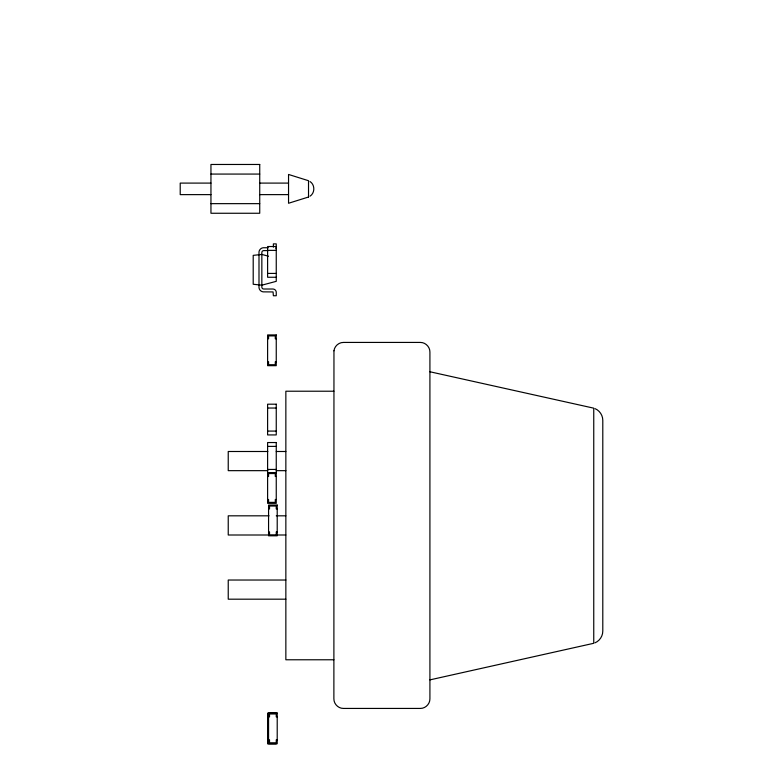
<?xml version="1.0" encoding="UTF-8"?>
<svg xmlns="http://www.w3.org/2000/svg" width="783" height="783" viewBox="0 0 783 783"><rect width="100%" height="100%" fill="white"/><g stroke="black" fill="none" stroke-linecap="round" stroke-linejoin="round"><path stroke-width="1.17" d="M310.029 196.181C315.079 192.941 315.079 184.778 310.029 181.539M595.021 642.823C599.661 640.895 602.832 636.06 602.793 631.039L602.793 420.354C602.832 415.352 599.641 410.537 595.021 408.628M429.916 679.879L593.749 643.293L593.749 408.168L429.916 371.759M210.95 174.071L259.731 174.071M210.95 183.095L180.217 183.095L180.217 194.624L210.95 194.624M259.731 183.095L288.545 183.095M259.731 194.624L288.545 194.624M210.95 203.649L259.731 203.649M276.252 246.528L267.61 246.528L267.61 277.26L276.252 277.26M268.236 247.722L263.137 247.751A4.806 4.806 0 0 0 258.997 251.891L258.997 287.723A4.806 4.806 0 0 0 263.137 291.863L273.071 291.942L273.375 295.739L276.252 295.739L276.252 292.382A3.357 3.357 0 0 0 272.895 289.015L263.763 289.015A1.918 1.918 0 0 1 261.845 287.097L261.845 252.527A1.918 1.918 0 0 1 263.763 250.599L268.334 250.599M267.61 250.374L276.252 250.374M267.61 273.424L276.252 273.424M267.61 338.775L268.569 338.775L268.569 335.897L275.293 335.897L275.293 338.775L276.252 338.775M267.61 361.824L268.569 361.824L268.569 364.712L275.293 364.712L275.293 361.824L276.252 361.824M333.881 391.216L285.854 391.216L285.854 659.775L333.881 659.775M267.61 408.031L276.252 408.031M267.61 431.081L276.252 431.081M267.61 446.388L276.252 446.388M267.845 451.497L228.235 451.497L228.235 470.661L267.845 470.661M276.252 451.497L285.854 451.497M267.61 469.438L276.252 469.438M276.252 470.661L285.854 470.661M267.61 472.599L276.252 472.599M267.61 473.275L276.252 473.275M267.61 476.446L268.569 476.446L268.569 473.558L275.293 473.558L275.293 476.446L276.252 476.446M267.61 499.495L268.569 499.495L268.569 502.373L275.293 502.373L275.293 499.495L276.252 499.495M268.569 508.901L269.528 508.901L269.528 506.024L276.252 506.024L276.252 508.901L277.211 508.901M269.049 515.821L228.235 515.821L228.235 535.004L269.049 535.004M276.252 515.821L285.854 515.821M268.569 531.951L269.528 531.951L269.528 534.838L276.252 534.838L276.252 531.951L277.211 531.951M276.252 535.004L285.854 534.995M285.854 580.027L228.235 580.027L228.235 599.191L285.854 599.181M276.252 713.117L267.61 713.117L267.61 743.85L276.252 743.85M267.61 716.954L269.528 716.846L269.528 713.969L276.252 713.969L276.252 716.846L277.211 716.846M268.569 739.896L269.528 739.896L269.528 742.783L276.252 742.783L276.252 739.896L277.211 739.896M267.61 740.004L268.569 740.004M268.5 256.217L261.845 254.446L253.203 255.366L253.203 284.258L261.845 285.178L276.252 281.332L276.252 243.875L273.375 243.875L273.375 247.144M276.252 247.242A3.357 3.357 0 0 1 275.998 248.524M333.959 350.804L333.881 698.798C333.764 703.937 338.334 708.537 343.483 708.429L420.314 708.429C425.453 708.537 430.024 703.937 429.916 698.798L429.916 352.056C430.024 346.918 425.453 342.318 420.314 342.425L343.483 342.425C338.794 342.347 334.498 346.145 333.959 350.804M308.522 197.013L288.545 203.267L288.545 174.452L308.522 180.716L308.522 197.013M259.731 164.469L210.95 164.469L210.95 213.26L259.731 213.26L259.731 164.469M276.252 334.938L267.61 334.938L267.61 365.671L276.252 365.671L276.252 334.938M276.252 404.194L267.61 404.194L267.61 434.927L276.252 434.927L276.252 404.194M276.252 442.542L267.61 442.542L267.61 503.332L276.252 503.332L276.252 442.542M277.211 505.064L268.569 505.064L268.569 535.797L277.211 535.797L277.211 505.064M277.211 713.01L268.569 713.01L268.569 743.742L277.211 743.742L277.211 713.01"/></g></svg>
